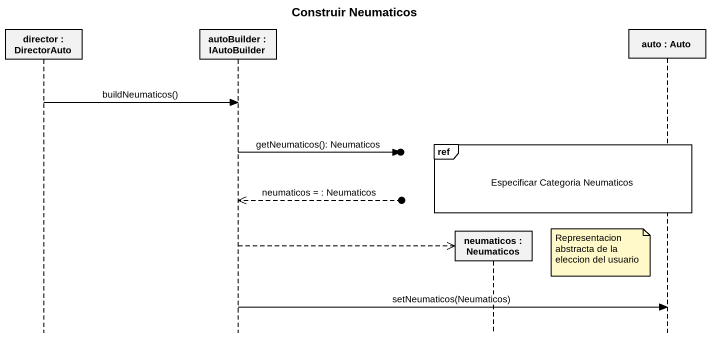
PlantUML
@startuml
title Construir Neumaticos
hide footbox
participant "director : DirectorAuto" as director
participant "autoBuilder : IAutoBuilder" as autoBuilder
participant "neumaticos : Neumaticos" as neumaticos
participant "auto : Auto" as auto

director -> autoBuilder : buildNeumaticos()
ref over neumaticos, auto : Especificar Categoria Neumaticos
autoBuilder ->o] : getNeumaticos(): Neumaticos
autoBuilder <<--o] : neumaticos = : Neumaticos
autoBuilder -->> neumaticos **
note left of auto : Representacion abstracta de la eleccion del usuario
autoBuilder -> auto : setNeumaticos(Neumaticos)
@enduml
